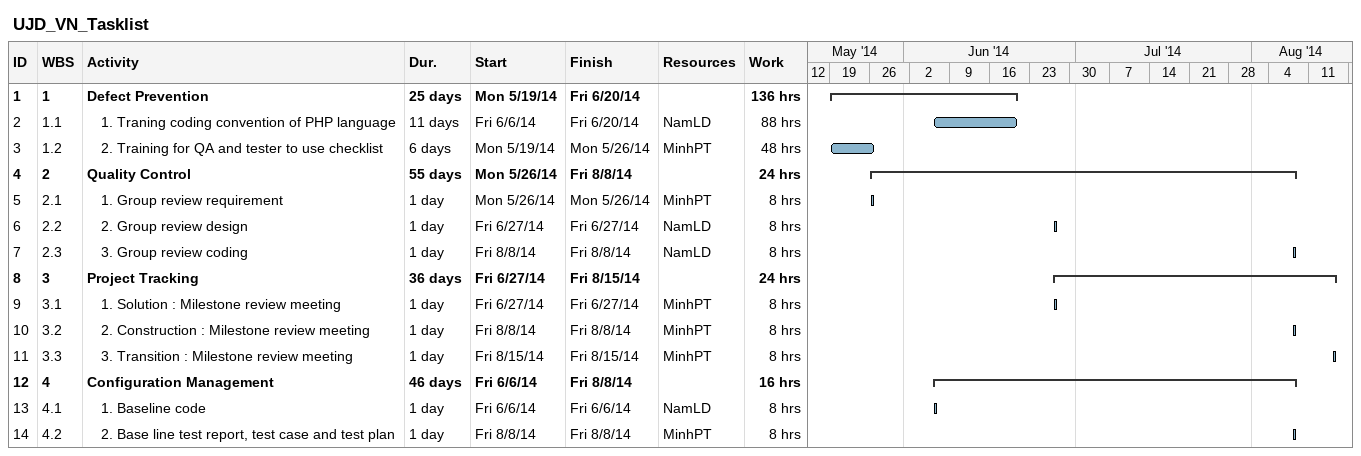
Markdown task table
UJD_VN_Tasklist

| ID | WBS | Task | Duration | Start | Finish | Resources | Work (h) |
|---|---|---|---|---|---|---|---|
| 1 | 1 | **Defect Prevention** | 25d | 2014-05-19 | 2014-06-20 |  | 136 |
| 2 | 1.1 | 1. Traning coding convention of PHP language | 11d | 2014-06-06 | 2014-06-20 | NamLD | 88 |
| 3 | 1.2 | 2. Training for QA and tester to use checklist | 6d | 2014-05-19 | 2014-05-26 | MinhPT | 48 |
| 4 | 2 | **Quality Control** | 55d | 2014-05-26 | 2014-08-08 |  | 24 |
| 5 | 2.1 | 1. Group review requirement | 1d | 2014-05-26 | 2014-05-26 | MinhPT | 8 |
| 6 | 2.2 | 2. Group review design | 1d | 2014-06-27 | 2014-06-27 | NamLD | 8 |
| 7 | 2.3 | 3. Group review coding | 1d | 2014-08-08 | 2014-08-08 | NamLD | 8 |
| 8 | 3 | **Project Tracking** | 36d | 2014-06-27 | 2014-08-15 |  | 24 |
| 9 | 3.1 | 1. Solution : Milestone review meeting | 1d | 2014-06-27 | 2014-06-27 | MinhPT | 8 |
| 10 | 3.2 | 2. Construction : Milestone review meeting | 1d | 2014-08-08 | 2014-08-08 | MinhPT | 8 |
| 11 | 3.3 | 3. Transition : Milestone review meeting | 1d | 2014-08-15 | 2014-08-15 | MinhPT | 8 |
| 12 | 4 | **Configuration Management** | 46d | 2014-06-06 | 2014-08-08 |  | 16 |
| 13 | 4.1 | 1. Baseline code | 1d | 2014-06-06 | 2014-06-06 | NamLD | 8 |
| 14 | 4.2 | 2. Base line test report, test case and test plan | 1d | 2014-08-08 | 2014-08-08 | MinhPT | 8 |
